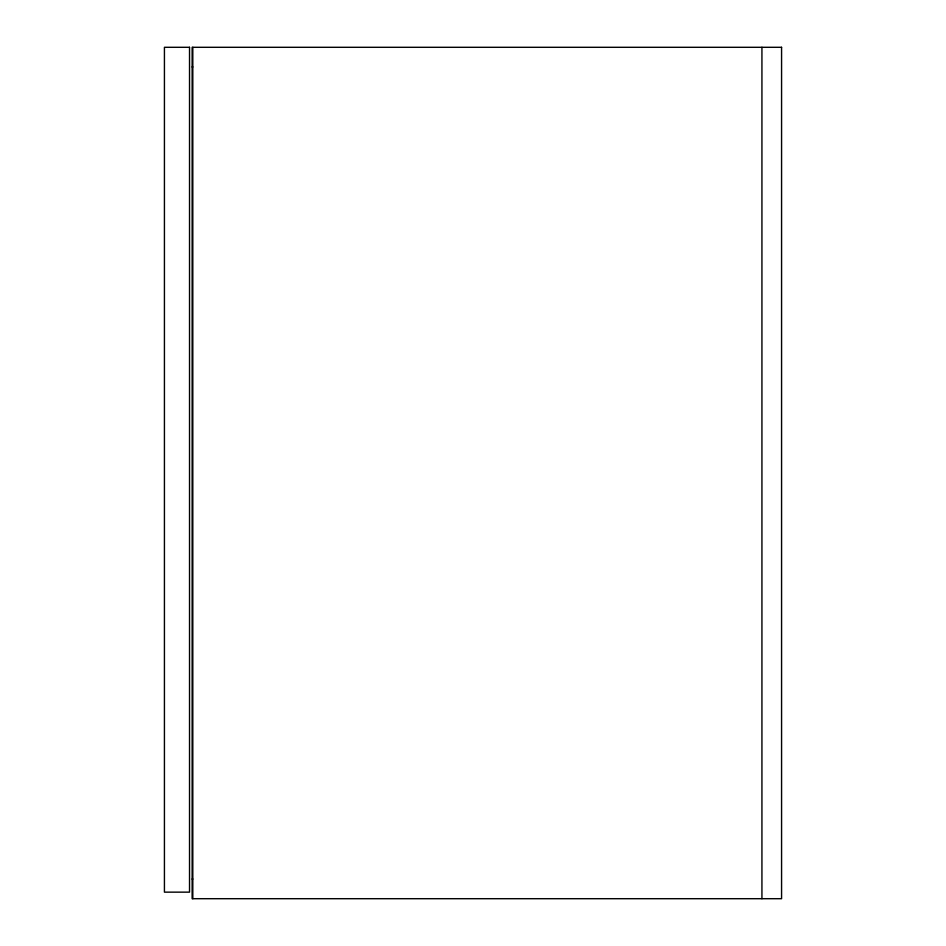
<?xml version="1.0" encoding="UTF-8"?>
<svg xmlns="http://www.w3.org/2000/svg" width="946" height="946" viewBox="0 0 946 946"><rect width="100%" height="100%" fill="white"/><g stroke="black" fill="none" stroke-linecap="round" stroke-linejoin="round"><path stroke-width="1.42" d="M192.144 66.953L192.807 66.953M192.144 879.047L192.807 879.047M761.932 47.3L761.932 898.7M192.807 47.3L192.807 898.7M189.531 47.3L164.427 47.3L164.427 892.149L189.531 892.149L189.531 47.3M781.573 47.3L192.144 47.3L192.144 898.7L781.573 898.7L781.573 47.3"/></g></svg>
